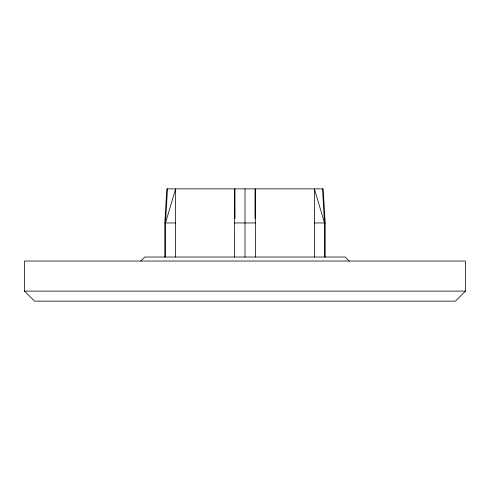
<?xml version="1.0" encoding="UTF-8"?>
<svg xmlns="http://www.w3.org/2000/svg" width="490" height="490" viewBox="0 0 490 490"><rect width="100%" height="100%" fill="white"/><g stroke="black" fill="none" stroke-linecap="round" stroke-linejoin="round"><path stroke-width="0.73" d="M255.045 218.405L255.204 188.871L255.468 257.029M234.532 257.029L234.796 188.871L234.955 218.405M164.818 257.029L164.818 222.95L166.821 188.871L323.18 188.871L325.182 222.95L325.182 257.029M165.504 257.029L165.504 222.95L167.494 188.871M165.504 222.95L175.616 188.871L175.616 257.029M140.765 261.035L144.771 257.029L345.23 257.029L349.235 261.035M465.5 291.103L455.455 301.13L34.545 301.13L24.5 291.103L24.5 261.035L465.5 261.035L465.5 291.103L24.5 291.103M164.818 222.95L175.616 222.95M234.532 222.95L255.468 222.95M314.384 222.95L325.182 222.95M324.496 257.029L324.496 222.95L314.384 188.871L314.384 257.029M322.506 188.871L324.496 222.95M245 188.871L245 257.029"/></g></svg>
